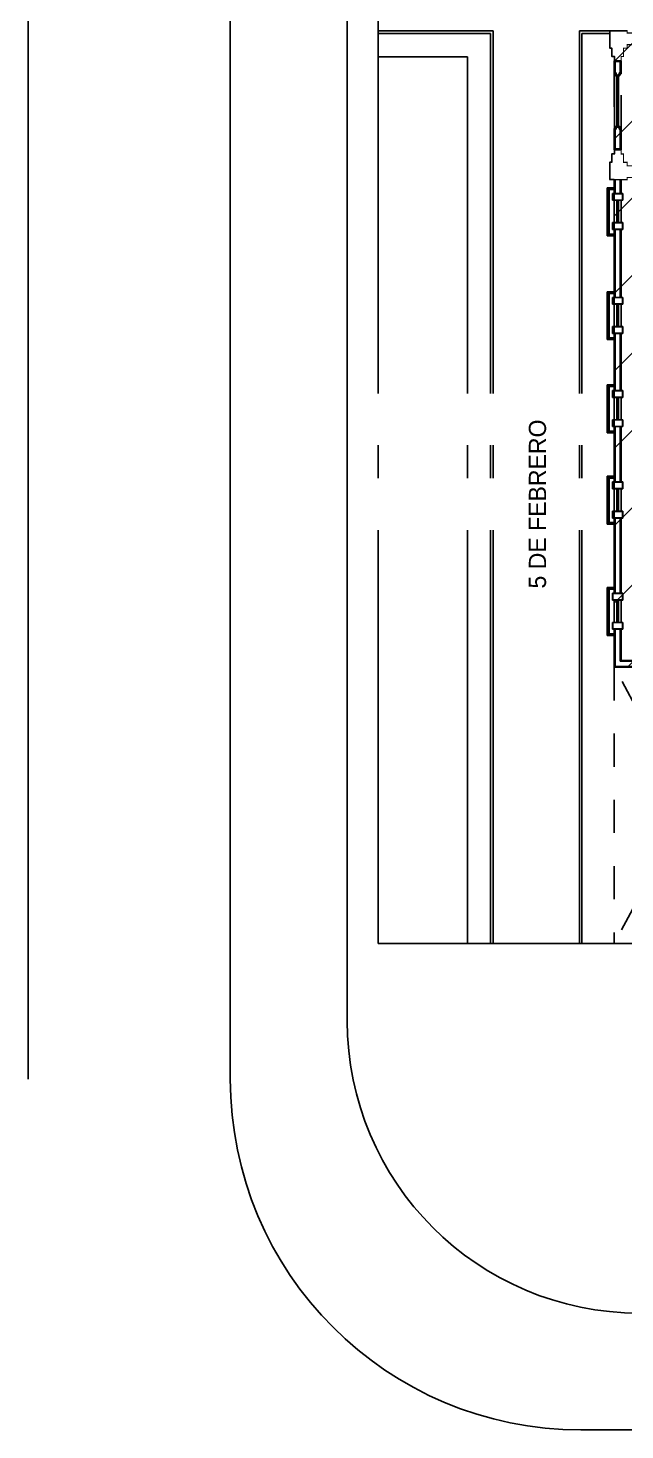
# Model space of a CAD drawing. Header units: millimetres. Extents: x -90 to 45, y 1085 to 1175.
# Drawn here: x 31.46 to 33.262, y 1160.604 to 1164.835 of the extents above; entities that cross this region are included whole.
import ezdxf

# ---------------------------------------------------------------- set-up
doc = ezdxf.new("R2010")
doc.units = ezdxf.units.MM
doc.linetypes.add('ACAD_ISO04W100', pattern=[30, 24, -3, 0, -3])
doc.layers.add('CUADRO DE DATOS', color=254, linetype='Continuous')
doc.layers.add('Eje', color=30, linetype='ACAD_ISO04W100')
doc.styles.get("Standard").update_dxf_attribs({"font": 'STENCIL.TTF', "height": 0.1})

# ---------------------------------------------------------------- blocks, each defined once
blk = doc.blocks.new('A$C7E357825')
at = {"layer": 'Eje'}
h = blk.add_hatch(dxfattribs=at)
h.set_pattern_fill('ANSI31', color=256, style=0)
h.set_pattern_definition([(45, (-419.9283, -1165.1976), (-2.245064, 2.245064), [])])
h.paths.add_polyline_path([(90.943, 0), (90.943, 51.238), (90.943, 51.476), (91.094, 51.476), (91.094, 51.961), (91.215, 51.961), (91.215, 52.965), (90.208, 52.968), (90.208, 52.847), (89.723, 52.847), (89.723, 52.696), (89.485, 52.696), (83.502, 52.696), (83.214, 52.696), (83.214, 52.847), (82.728, 52.847), (82.728, 52.968), (81.722, 52.965), (81.722, 52.361), (22.986, 52.361), (22.986, 52.965), (21.979, 52.965), (21.979, 52.847), (21.494, 52.847), (21.494, 52.696), (21.256, 52.696), (15.174, 52.696), (14.936, 52.696), (14.936, 52.847), (14.451, 52.847), (14.451, 52.965), (13.444, 52.968), (13.444, 51.961), (13.565, 51.961), (13.565, 51.476), (13.717, 51.476), (13.717, 51.238), (13.717, 45.826), (13.565, 45.826), (13.565, 45.341), (13.444, 45.341), (13.444, 44.335), (13.704, 44.335), (13.704, 16.033), (22.323, 16.033), (22.323, 11.707), (27.468, 11.707), (27.468, 0)])
h.paths.add_polyline_path([(75.223, 36.395), (75.223, 16.392), (73.38, 14.552), (61.551, 14.55), (59.705, 16.393), (59.705, 36.407), (61.546, 38.245), (73.379, 38.236)], flags=16)
h.paths.add_polyline_path([(44.987, 36.418), (44.987, 16.414), (43.144, 14.574), (31.316, 14.572), (29.469, 16.415), (29.469, 36.429), (31.31, 38.267), (43.143, 38.258)], flags=16)
for p, q in [((6.682, 52.968), (0, 52.968)), ((6.682, 0), (6.682, 52.968)), ((11.682, 0), (11.682, 52.965)), ((11.682, 52.965), (13.444, 52.965)), ((6.532, 52.818), (0, 52.818)), ((6.532, 0), (6.532, 52.818)), ((11.832, 0), (11.832, 52.815)), ((11.832, 52.815), (13.444, 52.815)), ((5.182, 51.468), (0, 51.468)), ((5.182, 0), (5.182, 51.468)), ((13.864, 49.873), (13.864, 50.332)), ((13.864, 49.873), (13.944, 49.873)), ((13.944, 49.873), (13.944, 50.332)), ((13.864, 47.457), (13.864, 47.94)), ((13.864, 47.94), (13.944, 47.94)), ((13.944, 47.457), (13.944, 47.94)), ((14.054, 43.534), (14.054, 44.335)), ((14.104, 43.534), (14.104, 44.335)), ((13.304, 43.861), (13.704, 43.861)), ((13.704, 43.761), (13.704, 43.851)), ((13.864, 42.98), (13.944, 42.98)), ((13.864, 41.959), (13.864, 42.98)), ((13.864, 42.49), (13.904, 42.49)), ((13.944, 42.423), (13.864, 42.423)), ((13.899, 42.954), (13.899, 42.98)), ((13.899, 42.75), (13.899, 42.709)), ((13.904, 42.45), (13.904, 42.49)), ((13.904, 42.45), (13.944, 42.45)), ((13.909, 42.954), (13.909, 42.98)), ((13.909, 42.709), (13.909, 42.75)), ((13.944, 41.959), (13.944, 42.98)), ((13.899, 42.178), (13.899, 42.219)), ((13.899, 41.973), (13.899, 41.959)), ((13.909, 42.219), (13.909, 42.178)), ((13.909, 41.973), (13.909, 41.959)), ((13.304, 41.079), (13.704, 41.079)), ((13.704, 41.089), (13.704, 41.179)), ((14.054, 37.504), (14.054, 41.441)), ((14.104, 37.504), (14.104, 41.441)), ((13.304, 37.831), (13.704, 37.831)), ((13.704, 37.731), (13.704, 37.821)), ((13.864, 36.95), (13.944, 36.95)), ((13.864, 35.929), (13.864, 36.95)), ((13.899, 36.924), (13.899, 36.95)), ((13.899, 36.72), (13.899, 36.679)), ((13.909, 36.924), (13.909, 36.95)), ((13.909, 36.679), (13.909, 36.72)), ((13.944, 35.929), (13.944, 36.95)), ((13.864, 36.46), (13.904, 36.46)), ((13.944, 36.393), (13.864, 36.393)), ((13.899, 36.148), (13.899, 36.189)), ((13.899, 35.943), (13.899, 35.929)), ((13.904, 36.42), (13.904, 36.46)), ((13.904, 36.42), (13.944, 36.42)), ((13.909, 36.189), (13.909, 36.148)), ((13.909, 35.943), (13.909, 35.929)), ((13.304, 35.049), (13.704, 35.049)), ((13.704, 35.059), (13.704, 35.149)), ((14.054, 32.094), (14.054, 35.411)), ((14.104, 32.094), (14.104, 35.411)), ((13.304, 32.421), (13.704, 32.421)), ((13.704, 32.321), (13.704, 32.411)), ((13.864, 31.54), (13.944, 31.54)), ((13.864, 30.519), (13.864, 31.54)), ((13.864, 31.05), (13.904, 31.05)), ((13.944, 30.983), (13.864, 30.983)), ((13.899, 31.514), (13.899, 31.54)), ((13.899, 31.31), (13.899, 31.269)), ((13.904, 31.01), (13.904, 31.05)), ((13.904, 31.01), (13.944, 31.01)), ((13.909, 31.514), (13.909, 31.54)), ((13.909, 31.269), (13.909, 31.31)), ((13.944, 30.519), (13.944, 31.54)), ((13.899, 30.738), (13.899, 30.779)), ((13.899, 30.533), (13.899, 30.519)), ((13.909, 30.779), (13.909, 30.738)), ((13.909, 30.533), (13.909, 30.519)), ((13.304, 29.639), (13.704, 29.639)), ((13.704, 29.649), (13.704, 29.739)), ((14.054, 26.789), (14.054, 30.001)), ((14.104, 26.789), (14.104, 30.001)), ((13.304, 27.116), (13.704, 27.116)), ((13.704, 27.016), (13.704, 27.106)), ((13.864, 26.235), (13.944, 26.235)), ((13.864, 25.214), (13.864, 26.235)), ((13.899, 26.209), (13.899, 26.235)), ((13.909, 26.209), (13.909, 26.235)), ((13.944, 25.214), (13.944, 26.235)), ((13.864, 25.745), (13.904, 25.745)), ((13.944, 25.678), (13.864, 25.678)), ((13.899, 26.005), (13.899, 25.964)), ((13.899, 25.433), (13.899, 25.474)), ((13.899, 25.228), (13.899, 25.214)), ((13.904, 25.705), (13.904, 25.745)), ((13.904, 25.705), (13.944, 25.705)), ((13.909, 25.964), (13.909, 26.005)), ((13.909, 25.474), (13.909, 25.433)), ((13.909, 25.228), (13.909, 25.214)), ((13.704, 24.344), (13.704, 24.434)), ((14.054, 20.334), (14.054, 24.696)), ((14.104, 20.334), (14.104, 24.696)), ((13.304, 24.334), (13.704, 24.334)), ((13.304, 20.661), (13.704, 20.661)), ((13.704, 20.561), (13.704, 20.651)), ((13.864, 19.78), (13.944, 19.78)), ((13.864, 18.759), (13.864, 19.78)), ((13.899, 19.754), (13.899, 19.78)), ((13.899, 19.55), (13.899, 19.509)), ((13.909, 19.754), (13.909, 19.78)), ((13.909, 19.509), (13.909, 19.55)), ((13.944, 18.759), (13.944, 19.78)), ((13.864, 19.29), (13.904, 19.29)), ((13.944, 19.223), (13.864, 19.223)), ((13.899, 18.978), (13.899, 19.019)), ((13.899, 18.773), (13.899, 18.759)), ((13.904, 19.25), (13.904, 19.29)), ((13.904, 19.25), (13.944, 19.25)), ((13.909, 19.019), (13.909, 18.978)), ((13.909, 18.773), (13.909, 18.759)), ((13.704, 17.889), (13.704, 17.979)), ((14.054, 16.383), (14.054, 18.241)), ((14.104, 16.433), (14.104, 18.241)), ((13.304, 17.879), (13.704, 17.879)), ((22.673, 16.383), (14.054, 16.383)), ((22.723, 16.433), (14.104, 16.433)), ((22.323, 16.033), (13.704, 16.033)), ((22.373, 16.083), (13.754, 16.083))]:
    blk.add_line(p, q, dxfattribs=at)
at = {"layer": 'Eje', "ltscale": 0.05}
for p, q in [((13.707, 50.477), (13.707, 47.312)), ((14.104, 47.312), (14.104, 50.477)), ((13.864, 47.94), (13.864, 49.873)), ((13.894, 47.94), (13.894, 49.873)), ((13.914, 47.94), (13.914, 49.873)), ((13.944, 49.873), (13.944, 47.94)), ((14.104, 41.841), (14.104, 43.134)), ((14.104, 35.811), (14.104, 37.104)), ((14.104, 30.401), (14.104, 31.694)), ((14.104, 25.096), (14.104, 26.389)), ((14.104, 18.641), (14.104, 19.934)), ((22.433, 0), (13.704, 16.033)), ((22.323, 16.033), (13.704, 0))]:
    blk.add_line(p, q, dxfattribs=at)
at = {"layer": 'Eje'}
for points in [[(109.613, 0), (0, 0), (0, 91.215), (109.613, 91.215)], [(14.104, 50.477), (14.044, 50.477), (14.044, 50.396), (14.004, 50.396), (14.004, 50.368), (13.984, 50.368), (13.984, 50.332), (13.824, 50.332), (13.824, 50.368), (13.804, 50.368), (13.804, 50.396), (13.764, 50.396), (13.764, 50.477), (13.707, 50.477), (13.707, 51.238), (14.104, 51.238)], [(14.054, 50.527), (13.994, 50.527), (13.994, 50.446), (13.954, 50.446), (13.954, 50.418), (13.934, 50.418), (13.934, 50.382), (13.874, 50.382), (13.874, 50.418), (13.854, 50.418), (13.854, 50.446), (13.814, 50.446), (13.814, 50.527), (13.757, 50.527), (13.757, 51.188), (14.054, 51.188)], [(13.707, 47.312), (13.764, 47.312), (13.764, 47.394), (13.804, 47.394), (13.804, 47.421), (13.824, 47.421), (13.824, 47.457), (13.984, 47.457), (13.984, 47.421), (14.004, 47.421), (14.004, 47.394), (14.044, 47.394), (14.044, 47.312), (14.104, 47.312), (14.104, 46.065), (13.707, 46.065)], [(13.757, 47.262), (13.814, 47.262), (13.814, 47.344), (13.854, 47.344), (13.854, 47.371), (13.874, 47.371), (13.874, 47.407), (13.934, 47.407), (13.934, 47.371), (13.954, 47.371), (13.954, 47.344), (13.994, 47.344), (13.994, 47.262), (14.054, 47.262), (14.054, 46.115), (13.757, 46.115)], [(14.204, 43.534), (13.604, 43.534), (13.604, 43.134), (14.204, 43.134)], [(14.189, 43.519), (13.619, 43.519), (13.619, 43.149), (14.189, 43.149)], [(13.944, 42.98), (13.864, 42.98), (13.864, 43.134), (13.944, 43.134)], [(14.204, 41.841), (13.604, 41.841), (13.604, 41.441), (14.204, 41.441)], [(14.189, 41.826), (13.619, 41.826), (13.619, 41.456), (14.189, 41.456)], [(13.944, 41.841), (13.864, 41.841), (13.864, 41.959), (13.944, 41.959)], [(14.204, 37.504), (13.604, 37.504), (13.604, 37.104), (14.204, 37.104)], [(14.189, 37.489), (13.619, 37.489), (13.619, 37.119), (14.189, 37.119)], [(13.944, 36.95), (13.864, 36.95), (13.864, 37.104), (13.944, 37.104)], [(14.204, 35.811), (13.604, 35.811), (13.604, 35.411), (14.204, 35.411)], [(13.944, 35.811), (13.864, 35.811), (13.864, 35.929), (13.944, 35.929)], [(14.189, 35.796), (13.619, 35.796), (13.619, 35.426), (14.189, 35.426)], [(14.204, 32.094), (13.604, 32.094), (13.604, 31.694), (14.204, 31.694)], [(14.189, 32.079), (13.619, 32.079), (13.619, 31.709), (14.189, 31.709)], [(13.944, 31.54), (13.864, 31.54), (13.864, 31.694), (13.944, 31.694)], [(14.204, 30.401), (13.604, 30.401), (13.604, 30.001), (14.204, 30.001)], [(14.189, 30.386), (13.619, 30.386), (13.619, 30.016), (14.189, 30.016)], [(13.944, 30.401), (13.864, 30.401), (13.864, 30.519), (13.944, 30.519)], [(14.204, 26.789), (13.604, 26.789), (13.604, 26.389), (14.204, 26.389)], [(14.189, 26.774), (13.619, 26.774), (13.619, 26.404), (14.189, 26.404)], [(13.944, 26.235), (13.864, 26.235), (13.864, 26.389), (13.944, 26.389)], [(14.204, 25.096), (13.604, 25.096), (13.604, 24.696), (14.204, 24.696)], [(14.189, 25.081), (13.619, 25.081), (13.619, 24.711), (14.189, 24.711)], [(13.944, 25.096), (13.864, 25.096), (13.864, 25.214), (13.944, 25.214)], [(14.204, 20.334), (13.604, 20.334), (13.604, 19.934), (14.204, 19.934)], [(14.189, 20.319), (13.619, 20.319), (13.619, 19.949), (14.189, 19.949)], [(13.944, 19.78), (13.864, 19.78), (13.864, 19.934), (13.944, 19.934)], [(13.944, 18.641), (13.864, 18.641), (13.864, 18.759), (13.944, 18.759)], [(14.204, 18.641), (13.604, 18.641), (13.604, 18.241), (14.204, 18.241)], [(14.189, 18.626), (13.619, 18.626), (13.619, 18.256), (14.189, 18.256)]]:
    blk.add_lwpolyline(points, close=True, dxfattribs=at)
at = {"layer": 'Eje', "const_width": 0.0654}
for points in [[(13.907, 51.238), (14.104, 51.238), (14.104, 51.476), (14.243, 51.476), (14.243, 51.961), (14.451, 51.961), (14.451, 52.169), (14.936, 52.169), (14.936, 52.308), (15.174, 52.308), (15.174, 52.505), (15.174, 52.696), (14.936, 52.696), (14.936, 52.847), (14.451, 52.847), (14.451, 52.968), (13.444, 52.968), (13.444, 51.961), (13.565, 51.961), (13.565, 51.476), (13.717, 51.476), (13.717, 51.238)], [(13.907, 46.065), (14.104, 46.065), (14.104, 45.826), (14.243, 45.826), (14.243, 45.341), (14.451, 45.341), (14.451, 45.133), (14.936, 45.133), (14.936, 44.995), (15.174, 44.995), (15.174, 44.797), (15.174, 44.607), (14.936, 44.607), (14.936, 44.455), (14.451, 44.455), (14.451, 44.335), (13.444, 44.335), (13.444, 45.341), (13.565, 45.341), (13.565, 45.826), (13.717, 45.826), (13.717, 46.065)]]:
    blk.add_lwpolyline(points, close=True, dxfattribs=at)
at = {"layer": 'Eje'}
for points in [[(14.451, 52.965), (13.444, 52.968), (13.444, 51.961), (13.565, 51.961), (13.565, 51.476), (13.717, 51.476), (13.717, 51.238), (13.717, 45.826), (13.565, 45.826), (13.565, 45.341), (13.444, 45.341), (13.444, 44.335), (13.704, 44.335), (13.704, 16.033), (22.323, 16.033)], [(13.704, 43.534), (13.704, 44.335)], [(13.754, 43.534), (13.754, 44.335)], [(13.304, 41.079), (13.304, 43.861)], [(13.704, 37.504), (13.704, 41.441)], [(13.754, 37.504), (13.754, 41.441)], [(13.304, 35.049), (13.304, 37.831)], [(13.704, 32.094), (13.704, 35.411)], [(13.754, 32.094), (13.754, 35.411)], [(13.304, 29.639), (13.304, 32.421)], [(13.704, 26.789), (13.704, 30.001)], [(13.754, 26.789), (13.754, 30.001)], [(13.304, 24.334), (13.304, 27.116)], [(13.704, 20.334), (13.704, 24.696)], [(13.754, 20.334), (13.754, 24.696)], [(13.304, 17.879), (13.304, 20.661)], [(13.704, 16.033), (13.704, 18.241)], [(13.754, 16.083), (13.754, 18.241)]]:
    blk.add_lwpolyline(points, dxfattribs=at)
for points in [[(13.704, 41.089), (13.324, 41.089, -0.414214), (13.314, 41.099), (13.314, 43.841, -0.414214), (13.324, 43.851), (13.704, 43.851)], [(13.704, 41.109), (13.344, 41.109, -0.414214), (13.334, 41.119), (13.334, 43.821, -0.414214), (13.344, 43.831), (13.704, 43.831)], [(13.704, 41.159), (13.394, 41.159, -0.414214), (13.384, 41.169), (13.384, 43.771, -0.414214), (13.394, 43.781), (13.704, 43.781)], [(13.704, 41.179), (13.414, 41.179, -0.414214), (13.404, 41.189), (13.404, 43.751, -0.414214), (13.414, 43.761), (13.704, 43.761)], [(13.704, 35.059), (13.324, 35.059, -0.414214), (13.314, 35.069), (13.314, 37.811, -0.414214), (13.324, 37.821), (13.704, 37.821)], [(13.704, 35.079), (13.344, 35.079, -0.414214), (13.334, 35.089), (13.334, 37.791, -0.414214), (13.344, 37.801), (13.704, 37.801)], [(13.704, 35.129), (13.394, 35.129, -0.414214), (13.384, 35.139), (13.384, 37.741, -0.414214), (13.394, 37.751), (13.704, 37.751)], [(13.704, 35.149), (13.414, 35.149, -0.414214), (13.404, 35.159), (13.404, 37.721, -0.414214), (13.414, 37.731), (13.704, 37.731)], [(13.704, 29.649), (13.324, 29.649, -0.414214), (13.314, 29.659), (13.314, 32.401, -0.414214), (13.324, 32.411), (13.704, 32.411)], [(13.704, 29.669), (13.344, 29.669, -0.414214), (13.334, 29.679), (13.334, 32.381, -0.414214), (13.344, 32.391), (13.704, 32.391)], [(13.704, 29.719), (13.394, 29.719, -0.414214), (13.384, 29.729), (13.384, 32.331, -0.414214), (13.394, 32.341), (13.704, 32.341)], [(13.704, 29.739), (13.414, 29.739, -0.414214), (13.404, 29.749), (13.404, 32.311, -0.414214), (13.414, 32.321), (13.704, 32.321)], [(13.704, 24.344), (13.324, 24.344, -0.414214), (13.314, 24.354), (13.314, 27.096, -0.414214), (13.324, 27.106), (13.704, 27.106)], [(13.704, 24.364), (13.344, 24.364, -0.414214), (13.334, 24.374), (13.334, 27.076, -0.414214), (13.344, 27.086), (13.704, 27.086)], [(13.704, 24.414), (13.394, 24.414, -0.414214), (13.384, 24.424), (13.384, 27.026, -0.414214), (13.394, 27.036), (13.704, 27.036)], [(13.704, 24.434), (13.414, 24.434, -0.414214), (13.404, 24.444), (13.404, 27.006, -0.414214), (13.414, 27.016), (13.704, 27.016)], [(13.704, 17.889), (13.324, 17.889, -0.414214), (13.314, 17.899), (13.314, 20.641, -0.414214), (13.324, 20.651), (13.704, 20.651)], [(13.704, 17.909), (13.344, 17.909, -0.414214), (13.334, 17.919), (13.334, 20.621, -0.414214), (13.344, 20.631), (13.704, 20.631)], [(13.704, 17.959), (13.394, 17.959, -0.414214), (13.384, 17.969), (13.384, 20.571, -0.414214), (13.394, 20.581), (13.704, 20.581)], [(13.704, 17.979), (13.414, 17.979, -0.414214), (13.404, 17.989), (13.404, 20.551, -0.414214), (13.414, 20.561), (13.704, 20.561)]]:
    blk.add_lwpolyline(points, format="xyb", dxfattribs=at)
at = {"layer": 'Eje', "ltscale": 0.05}
for points in [[(13.704, 41.841), (13.704, 43.134)], [(13.704, 35.811), (13.704, 37.104)], [(13.704, 30.401), (13.704, 31.694)], [(13.704, 25.096), (13.704, 26.389)], [(13.704, 18.641), (13.704, 19.934)], [(13.704, 16.033), (13.704, 0), (27.468, 0)]]:
    blk.add_lwpolyline(points, dxfattribs=at)
for points in [[(13.909, 42.75), (13.899, 42.75), (13.899, 42.954), (13.909, 42.954)], [(13.909, 42.505), (13.899, 42.505), (13.899, 42.709), (13.909, 42.709)], [(13.909, 42.219), (13.899, 42.219), (13.899, 42.423), (13.909, 42.423)], [(13.909, 41.973), (13.899, 41.973), (13.899, 42.178), (13.909, 42.178)], [(13.909, 36.72), (13.899, 36.72), (13.899, 36.924), (13.909, 36.924)], [(13.909, 36.475), (13.899, 36.475), (13.899, 36.679), (13.909, 36.679)], [(13.909, 36.189), (13.899, 36.189), (13.899, 36.393), (13.909, 36.393)], [(13.909, 35.943), (13.899, 35.943), (13.899, 36.148), (13.909, 36.148)], [(13.909, 31.31), (13.899, 31.31), (13.899, 31.514), (13.909, 31.514)], [(13.909, 31.065), (13.899, 31.065), (13.899, 31.269), (13.909, 31.269)], [(13.909, 30.779), (13.899, 30.779), (13.899, 30.983), (13.909, 30.983)], [(13.909, 30.533), (13.899, 30.533), (13.899, 30.738), (13.909, 30.738)], [(13.909, 26.005), (13.899, 26.005), (13.899, 26.209), (13.909, 26.209)], [(13.909, 25.76), (13.899, 25.76), (13.899, 25.964), (13.909, 25.964)], [(13.909, 25.474), (13.899, 25.474), (13.899, 25.678), (13.909, 25.678)], [(13.909, 25.228), (13.899, 25.228), (13.899, 25.433), (13.909, 25.433)], [(13.909, 19.55), (13.899, 19.55), (13.899, 19.754), (13.909, 19.754)], [(13.909, 19.305), (13.899, 19.305), (13.899, 19.509), (13.909, 19.509)], [(13.909, 19.019), (13.899, 19.019), (13.899, 19.223), (13.909, 19.223)], [(13.909, 18.773), (13.899, 18.773), (13.899, 18.978), (13.909, 18.978)]]:
    blk.add_lwpolyline(points, close=True, dxfattribs=at)
at = {"layer": 'Eje', "insert": (8.747, 25.509), "char_height": 1, "width": 10.39114, "attachment_point": 2, "rotation": 90}
blk.add_mtext('5 DE FEBRERO', dxfattribs=at)

msp = doc.modelspace()

# ---------------------------------------------------------------- linework, layer by layer
at = {"layer": 'CUADRO DE DATOS'}
for p, q in [((31.4599, 1167.5185), (31.4599, 1161.6627)), ((32.0706, 1167.5185), (32.0706, 1161.6627)), ((32.4234, 1167.3421), (32.4234, 1161.8391)), ((33.1291, 1160.6043), (37.6169, 1160.6043))]:
    msp.add_line(p, q, dxfattribs=at)
for centre, radius in [((33.3055, 1161.8391), 0.8821), ((33.1291, 1161.6627), 1.0585)]:
    msp.add_arc(centre, radius, 180, 270, dxfattribs=at)

# ---------------------------------------------------------------- block references
at = {"layer": 'Eje', "xscale": 0.05200108193952246, "yscale": 0.05200108193957931, "zscale": 0.05200108193950433}
msp.add_blockref('A$C7E357825', (32.5168, 1162.0722), dxfattribs=at)

doc.saveas('drawing.dxf')
